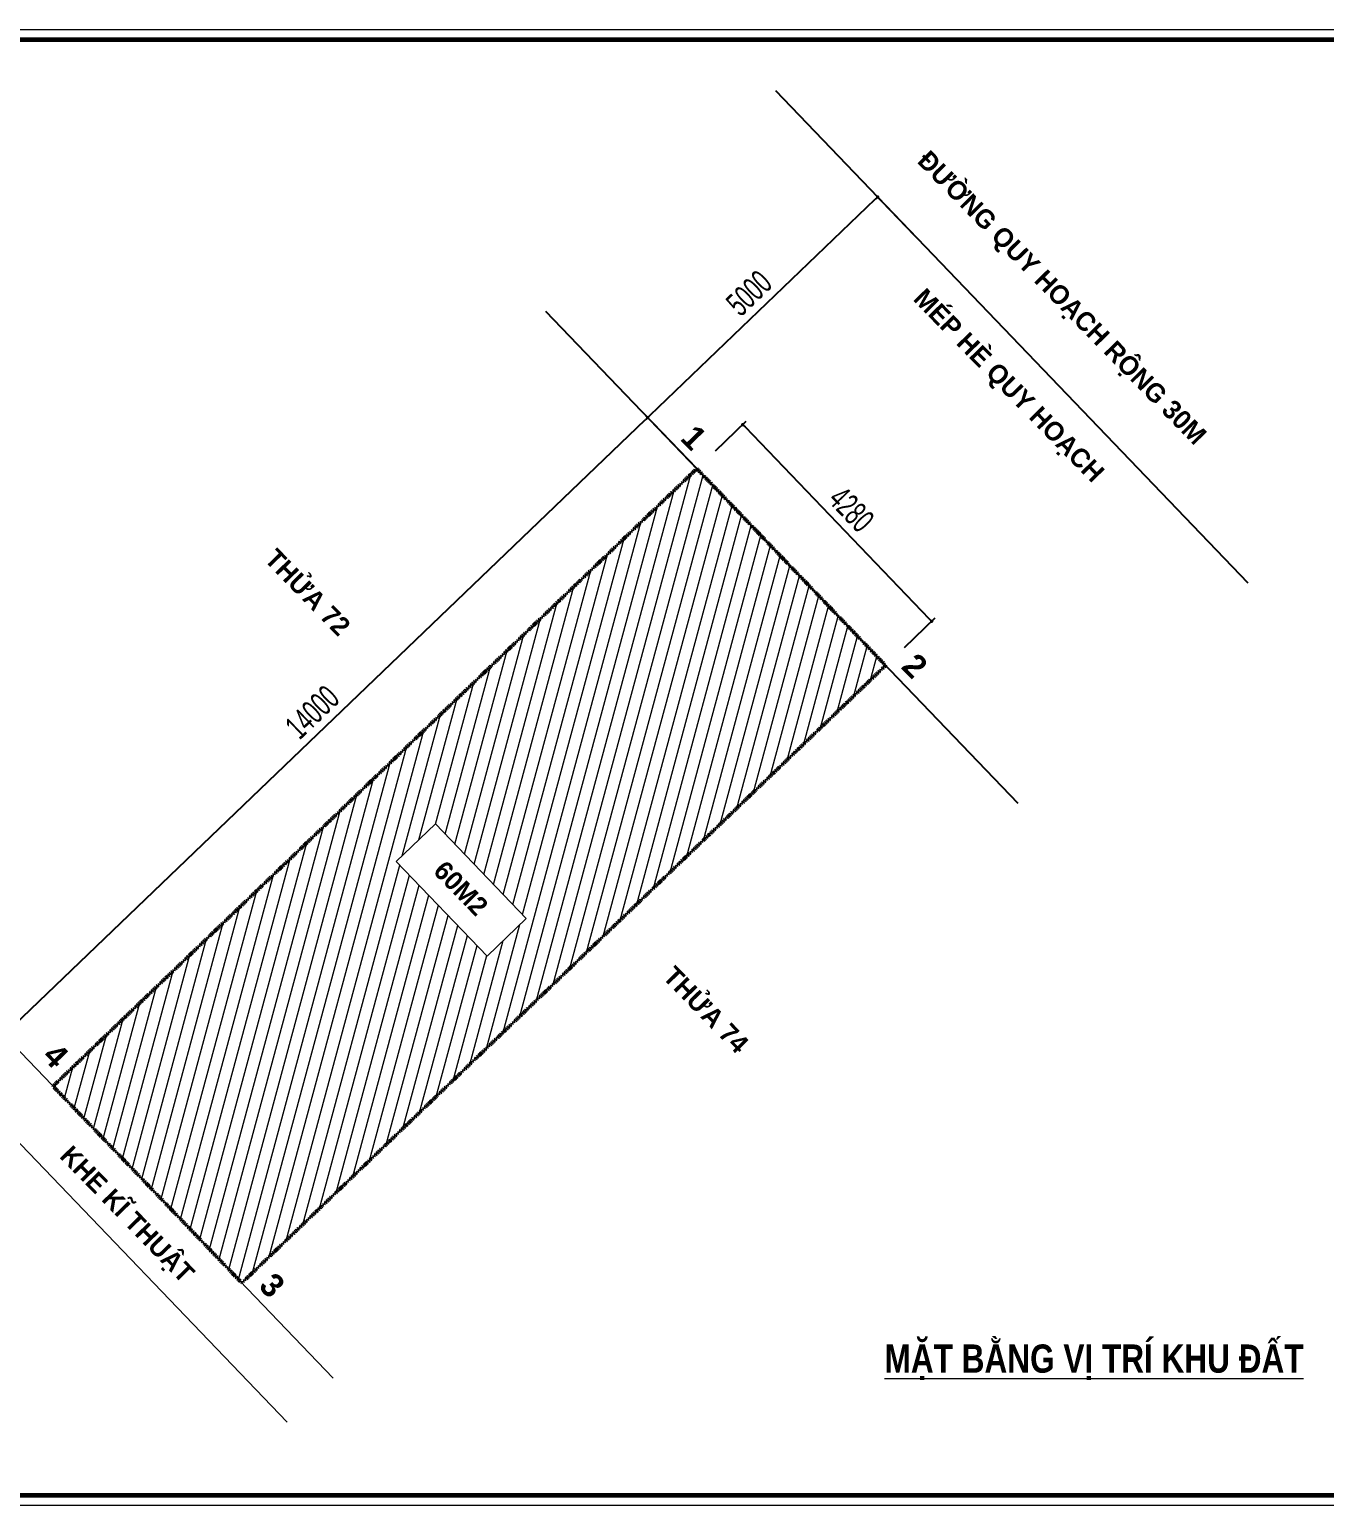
# Model space of a CAD drawing. Header units: millimetres. Extents: x 2565303 to 2664360, y -865723 to -262051.
# Drawn here: x 2631583 to 2651904, y -381400 to -358234 of the extents above; entities that cross this region are included whole.
import ezdxf
from ezdxf.enums import TextEntityAlignment as Align

# ---------------------------------------------------------------- set-up
doc = ezdxf.new("R2010")
doc.units = ezdxf.units.MM
doc.header["$LTSCALE"] = 10
doc.header["$MEASUREMENT"] = 0
doc.linetypes.add('DASHED2', pattern=[0.375, 0.25, -0.125])
doc.layers.get('0').update_dxf_attribs({"linetype": 'CONTINUOUS'})
doc.layers.get('DEFPOINTS').update_dxf_attribs({"color": 10, "linetype": 'CONTINUOUS'})
for name, color, linetype, lineweight in [('-thay1', 7, 'CONTINUOUS', 18), ('dim', 144, 'CONTINUOUS', 13), ('LC Net thay', 7, 'CONTINUOUS', 25), ('LC Text1', 20, 'CONTINUOUS', 13), ('LC Text2', 7, 'CONTINUOUS', 13)]:
    doc.layers.add(name, color=color, linetype=linetype, lineweight=lineweight)
doc.layers.add('Khungten_LCDI', color=7, linetype='CONTINUOUS')
doc.layers.add('M3', color=3, linetype='CONTINUOUS')
doc.styles.add('HOATBIF', font='hoatbif.shx', dxfattribs={"width": 0.65})
doc.styles.add('Khungten', font='', dxfattribs={"width": 0.9, "height": 5000})
doc.styles.add('LC 1', font='')
doc.styles.add('LC3', font='', dxfattribs={"width": 0.8})
doc.styles.add('Title', font='', dxfattribs={"width": 0.8})
doc.styles.get('Khungten').set_extended_font_data('.VnAvantH')
doc.styles.get('LC 1').set_extended_font_data('.VnAvantH', bold=True)
doc.styles.get('LC3').set_extended_font_data('.VnArialH', bold=True)
doc.styles.get('Title').set_extended_font_data('.VnBlackH')
doc.dimstyles.new('1-100(1-150)', dxfattribs={"dimscale": 150, "dimtxt": 2.5, "dimasz": 0.35, "dimexe": 0.5, "dimexo": 0, "dimgap": 0.8, "dimtad": 1, "dimdec": 0, "dimzin": 0, "dimdsep": 46, "dimtxsty": 'HOATBIF', "dimblk1": 'DOT', "dimblk2": 'DOT', "dimsah": 1, "dimcen": -1, "dimdle": 1, "dimclrd": 256, "dimclre": 256, "dimclrt": 4, "dimadec": 3, "dimazin": 2, "dimtfac": 0.333333, "dimtdec": 0, "dimtix": 1, "dimtmove": 2, "dimatfit": 3, "dimldrblk": 'DOT', "dimfxl": 1, "dimtvp": 0.833333, "dimtolj": 1, "dimtzin": 0, "dimarcsym": 0})

# ---------------------------------------------------------------- blocks, each defined once
blk = doc.blocks.new('TIEUDE1')
at = {"layer": 'LC Text2', "color": 7, "style": 'LC 1'}
blk.add_attdef('TIªU§Ò', text='', height=5, dxfattribs=at).set_placement((0, 0), align=Align.BOTTOM_CENTER)
blk.add_attdef('TL', text='', height=3, dxfattribs=at).set_placement((0, -2), align=Align.TOP_CENTER)
blk = doc.blocks.new('DOT')
at = {"layer": 'M3', "color": 0, "linetype": 'ByBlock'}
blk.add_line((-0.5, 0), (-1, 0), dxfattribs=at)
at = {"layer": 'M3', "color": 0, "linetype": 'ByBlock', "const_width": 0.5}
blk.add_lwpolyline([(-0.25, 0, 1), (0.25, 0, 1)], format="xyb", close=True, dxfattribs=at)
blk = doc.blocks.new('*D307')
at = {"layer": 'DEFPOINTS', "color": 0, "ltscale": 0.3, "transparency": 16777216}
for p in [(2641284, -364324), (2642054, -365126), (2631266, -374104)]:
    blk.add_point(p, dxfattribs=at)
at = {"layer": 'dim', "lineweight": -2, "ltscale": 0.3, "transparency": 16777216}
for p, q in [((2631219, -373980), (2641246, -364360)), ((2642054, -365126), (2641232, -364270)), ((2631266, -374104), (2631130, -373962))]:
    blk.add_line(p, q, dxfattribs=at)
at = {"layer": 'dim', "lineweight": -2, "ltscale": 0.3, "transparency": 16777216, "xscale": 52.5, "yscale": 52.5, "zscale": 52.5}
for p, rotation in [((2641284, -364324), 43.81278544091232), ((2631181, -374016), 223.8127854409123)]:
    blk.add_blockref('DOT', p, dxfattribs=dict(at, rotation=rotation))
at = {"layer": 'dim', "color": 4, "ltscale": 0.3, "transparency": 16777216, "insert": (2636020, -368948), "char_height": 375, "attachment_point": 5, "rotation": 43.8128, "style": 'HOATBIF'}
blk.add_mtext('\\A1;14000', dxfattribs=at)
blk = doc.blocks.new('*D308')
at = {"layer": 'DEFPOINTS', "color": 0, "ltscale": 0.3, "transparency": 16777216}
for p in [(2644892, -360862), (2645471, -361466), (2642054, -365126)]:
    blk.add_point(p, dxfattribs=at)
at = {"layer": 'dim', "lineweight": -2, "ltscale": 0.3, "transparency": 16777216}
for p, q in [((2641322, -364287), (2644854, -360899)), ((2645471, -361466), (2644840, -360808)), ((2642054, -365126), (2641232, -364270))]:
    blk.add_line(p, q, dxfattribs=at)
at = {"layer": 'dim', "lineweight": -2, "ltscale": 0.3, "transparency": 16777216, "xscale": 52.5, "yscale": 52.5, "zscale": 52.5}
for p, rotation in [((2644892, -360862), 43.81278544091232), ((2641284, -364324), 223.8127854409123)]:
    blk.add_blockref('DOT', p, dxfattribs=dict(at, rotation=rotation))
at = {"layer": 'dim', "color": 4, "ltscale": 0.3, "transparency": 16777216, "insert": (2642875, -362371), "char_height": 375, "attachment_point": 5, "rotation": 43.8128, "style": 'HOATBIF'}
blk.add_mtext('\\A1;5000', dxfattribs=at)
blk = doc.blocks.new('*D309')
at = {"layer": 'DEFPOINTS', "color": 0, "ltscale": 0.3, "transparency": 16777216}
for p in [(2642348, -364844), (2645739, -367522), (2645311, -367933)]:
    blk.add_point(p, dxfattribs=at)
at = {"layer": 'dim', "lineweight": -2, "ltscale": 0.3, "transparency": 16777216}
for p, q in [((2642348, -364844), (2642830, -364382)), ((2642813, -364471), (2645703, -367484)), ((2645311, -367933), (2645793, -367470))]:
    blk.add_line(p, q, dxfattribs=at)
at = {"layer": 'dim', "lineweight": -2, "ltscale": 0.3, "transparency": 16777216, "xscale": 52.5, "yscale": 52.5, "zscale": 52.5}
for p, rotation in [((2642776, -364434), 133.8127854412009), ((2645739, -367522), 313.8127854412009)]:
    blk.add_blockref('DOT', p, dxfattribs=dict(at, rotation=rotation))
at = {"layer": 'dim', "color": 4, "ltscale": 0.3, "transparency": 16777216, "insert": (2644480, -365765), "char_height": 375, "attachment_point": 5, "rotation": 313.8128, "style": 'HOATBIF'}
blk.add_mtext('\\A1;4280', dxfattribs=at)
blk = doc.blocks.new('TIEUDE2')
at = {"layer": 'LC Text2', "color": 7, "style": 'LC 1'}
blk.add_attdef('%%UTIªU§Ò', text='', height=3.5, dxfattribs=at).set_placement((0, 0), align=Align.BOTTOM_CENTER)
blk.add_attdef('TL', text='', height=2.2, dxfattribs=at).set_placement((0, -1.8), align=Align.TOP_CENTER)
blk = doc.blocks.new('lcdi fix')
at = {"layer": 'DEFPOINTS', "lineweight": 0}
blk.add_lwpolyline([(-1200, -14850), (-1200, 14850), (40800, 14850), (40800, -14850)], close=True, dxfattribs=at)
at = {"layer": 'Khungten_LCDI', "color": 5, "lineweight": 60}
blk.add_lwpolyline([(0, -14650), (0, 14650), (40600, 14650), (40600, -14650)], close=True, dxfattribs=at)
at = {"color": 7, "style": 'Khungten', "width": 0.8}
for tag, p in [('REVISION', (39499, -10746)), ('NGAYHT', (39546, -11609))]:
    blk.add_attdef(tag, text='', height=200, dxfattribs=at).set_placement(p, align=Align.CENTER)
at = {"layer": 'LC Text1', "style": 'Title', "width": 1.485915}
for tag, p, p2 in [('TENBANVE1', (36913, -8886), (40339, -8886)), ('TENBANVE2', (36913, -9562), (40339, -9562))]:
    blk.add_attdef(tag, text='', height=250, dxfattribs=at).set_placement(p, p2, align=Align.FIT)
at = {"layer": 'LC Text1', "style": 'Title', "width": 0.7}
blk.add_attdef('SOBANVE', text='', height=250, dxfattribs=at).set_placement((39562, -13896), align=Align.CENTER)

msp = doc.modelspace()

# ---------------------------------------------------------------- hatches: boundary and pattern name
at = {"layer": 'dim', "ltscale": 0.3}
h = msp.add_hatch(dxfattribs=at)
h.set_pattern_fill('ANSI31', color=256, scale=1500, angle=29.89632, style=0)
h.set_pattern_definition([(74.896324, (-66558.64, -40994.97), (-181.022984, 48.85621), [])])
h.paths.add_polyline_path([(2637338.9, -371291.3), (2637952.9, -370702.2), (2639377.2, -372186.8), (2638763.2, -372775.8)])
h.paths.add_polyline_path([(2645017.1, -368214.9), (2642054, -365126.5), (2631951.6, -374818.7), (2634914.6, -377907.2)])

# ---------------------------------------------------------------- linework, layer by layer
at = {"color": 1, "linetype": 'DASHED2', "lineweight": 50, "ltscale": 5}
msp.add_lwpolyline([(2642054, -365126.5), (2645017.1, -368214.9), (2634914.6, -377907.2), (2631951.6, -374818.7)], close=True, dxfattribs=at)
at = {"layer": 'LC Net thay', "ltscale": 2}
for p, q in [((2643290.2, -359192.7), (2650701.1, -366917.3)), ((2639682.2, -362654.2), (2647093.1, -370378.8))]:
    msp.add_line(p, q, dxfattribs=at)
at = {"layer": 'LC Text2'}
for p, q in [((2642054, -365126.5), (2631951.6, -374818.7)), ((2645017.1, -368214.9), (2634914.6, -377907.2)), ((2630604.4, -373414.6), (2636348.7, -379401.9)), ((2629882.8, -374106.9), (2635627.1, -380094.3)), ((2631951.6, -374818.7), (2634914.6, -377907.2))]:
    msp.add_line(p, q, dxfattribs=at)
msp.add_lwpolyline([(2637952.9, -370702.2), (2639377.2, -372186.8), (2638763.2, -372775.8), (2637338.9, -371291.3)], close=True, dxfattribs=at)

# ---------------------------------------------------------------- block references
at = {"layer": '-thay1', "xscale": 0.7800000202303636, "yscale": 0.7800000202303636, "zscale": 0.7800000202303636}
msp.add_blockref('lcdi fix', (2627081.5, -369816.7), dxfattribs=at)
at = {"layer": 'LC Text2'}
ref = msp.add_blockref('TIEUDE2', (2648071.9, -362162.2), dxfattribs=dict(at, xscale=-87.04000000000005, yscale=87.03999999999999, zscale=87.04000000000002, rotation=134.4174555162696))
ref.add_attrib('%%UTIªU§Ò', '®\xadêng quy ho¹ch réng 30m', dxfattribs={"color": 7, "height": 295.601, "rotation": 314.41746, "style": 'LC 1'}).set_placement((2647620.2, -362605.4), align=Align.BOTTOM_CENTER)
ref = msp.add_blockref('TIEUDE2', (2647237.8, -363538.6), dxfattribs=dict(at, xscale=-87.04000000000005, yscale=87.03999999999999, zscale=87.04000000000002, rotation=134.4174555162696))
ref.add_attrib('%%UTIªU§Ò', 'mÐp hÌ quy ho¹ch', dxfattribs={"color": 7, "height": 295.601, "rotation": 314.41746, "style": 'LC 1'}).set_placement((2646786.1, -363981.7), align=Align.BOTTOM_CENTER)
ref = msp.add_blockref('TIEUDE2', (2642364.6, -364291.2), dxfattribs=dict(at, xscale=-108.8, yscale=108.8, zscale=108.8, rotation=134.1933823100438))
ref.add_attrib('%%UTIªU§Ò', '1', dxfattribs={"color": 7, "height": 369.5, "rotation": 314.19338, "style": 'LC 1'}).set_placement((2641797.8, -364843), align=Align.BOTTOM_CENTER)
ref = msp.add_blockref('TIEUDE2', (2636232.6, -366789.5), dxfattribs=dict(at, xscale=-87.04, yscale=87.04000000000002, zscale=87.04000000000002, rotation=134.1933823100438))
ref.add_attrib('%%UTIªU§Ò', 'thöa 72', dxfattribs={"color": 7, "height": 295.6, "rotation": 314.19338, "style": 'LC 1'}).set_placement((2635779.1, -367230.9), align=Align.BOTTOM_CENTER)
ref = msp.add_blockref('TIEUDE2', (2645832, -367874.2), dxfattribs=dict(at, xscale=-108.8, yscale=108.8, zscale=108.8, rotation=134.1933823100438))
ref.add_attrib('%%UTIªU§Ò', '2', dxfattribs={"color": 7, "height": 369.5, "rotation": 314.19338, "style": 'LC 1'}).set_placement((2645265.2, -368426), align=Align.BOTTOM_CENTER)
ref = msp.add_blockref('TIEUDE2', (2638637.4, -371434.6), dxfattribs=dict(at, xscale=-87.04, yscale=87.04000000000002, zscale=87.04000000000002, rotation=134.1933823100438))
ref.add_attrib('%%UTIªU§Ò', '60m2', dxfattribs={"color": 7, "height": 295.6, "rotation": 314.19338, "style": 'LC 1'}).set_placement((2638184, -371876), align=Align.BOTTOM_CENTER)
ref = msp.add_blockref('TIEUDE2', (2642482.7, -373341.7), dxfattribs=dict(at, xscale=-87.04, yscale=87.04000000000002, zscale=87.04000000000002, rotation=134.1933823100438))
ref.add_attrib('%%UTIªU§Ò', 'thöa 74', dxfattribs={"color": 7, "height": 295.6, "rotation": 314.19338, "style": 'LC 1'}).set_placement((2642029.3, -373783.1), align=Align.BOTTOM_CENTER)
ref = msp.add_blockref('TIEUDE2', (2632349.6, -373991.7), dxfattribs=dict(at, xscale=-108.8, yscale=108.8, zscale=108.8, rotation=134.1933823100438))
ref.add_attrib('%%UTIªU§Ò', '4', dxfattribs={"color": 7, "height": 369.5, "rotation": 314.19338, "style": 'LC 1'}).set_placement((2631782.8, -374543.5), align=Align.BOTTOM_CENTER)
ref = msp.add_blockref('TIEUDE2', (2633403, -376550.6), dxfattribs=dict(at, xscale=-87.04, yscale=87.04000000000002, zscale=87.04000000000002, rotation=134.1933823100438))
ref.add_attrib('%%UTIªU§Ò', 'khe kÜ thuËt', dxfattribs={"color": 7, "height": 295.601, "rotation": 314.19338, "style": 'LC 1'}).set_placement((2632949.6, -376992), align=Align.BOTTOM_CENTER)
ref = msp.add_blockref('TIEUDE2', (2635747.5, -377596.7), dxfattribs=dict(at, xscale=-108.8, yscale=108.8, zscale=108.8, rotation=134.1933823100438))
ref.add_attrib('%%UTIªU§Ò', '3', dxfattribs={"color": 7, "height": 369.5, "rotation": 314.19338, "style": 'LC 1'}).set_placement((2635180.7, -378148.5), align=Align.BOTTOM_CENTER)
ref = msp.add_blockref('TIEUDE1', (2648288.5, -379448.7), dxfattribs=dict(at, xscale=90.00000000041909, yscale=90.00000000020955, zscale=90.00000000020951))
ref.add_attrib('TIªU§Ò', '%%UmÆt b»ng vÞ trÝ khu ®Êt', dxfattribs={"color": 7, "height": 443.197, "style": 'LC3', "width": 0.8}).set_placement((2648288.5, -379448.7), align=Align.BOTTOM_CENTER)

# ---------------------------------------------------------------- dimensions: what is measured, and where the dimension line sits
at = {"layer": 'dim', "ltscale": 0.3}
for base, p1, p2, angle, picture, middle in [((2644891.9, -360862.2), (2642054, -365126.5), (2645471.4, -361466.2), 43.81279, '*D308', (2642875, -362371.1)), ((2641283.9, -364323.8), (2631266, -374104.1), (2642054, -365126.5), 43.81279, '*D307', (2636019.8, -368948)), ((2645739.4, -367522), (2642348, -364844.4), (2645311.1, -367932.9), 313.81279, '*D309', (2644479.7, -365764.9))]:
    dim = msp.add_linear_dim(base=base, p1=p1, p2=p2, angle=angle, dimstyle='1-100(1-150)', dxfattribs=at)
    dim.commit()
    dim.dimension.update_dxf_attribs({"geometry": picture, "text_midpoint": middle})

doc.saveas('drawing.dxf')
